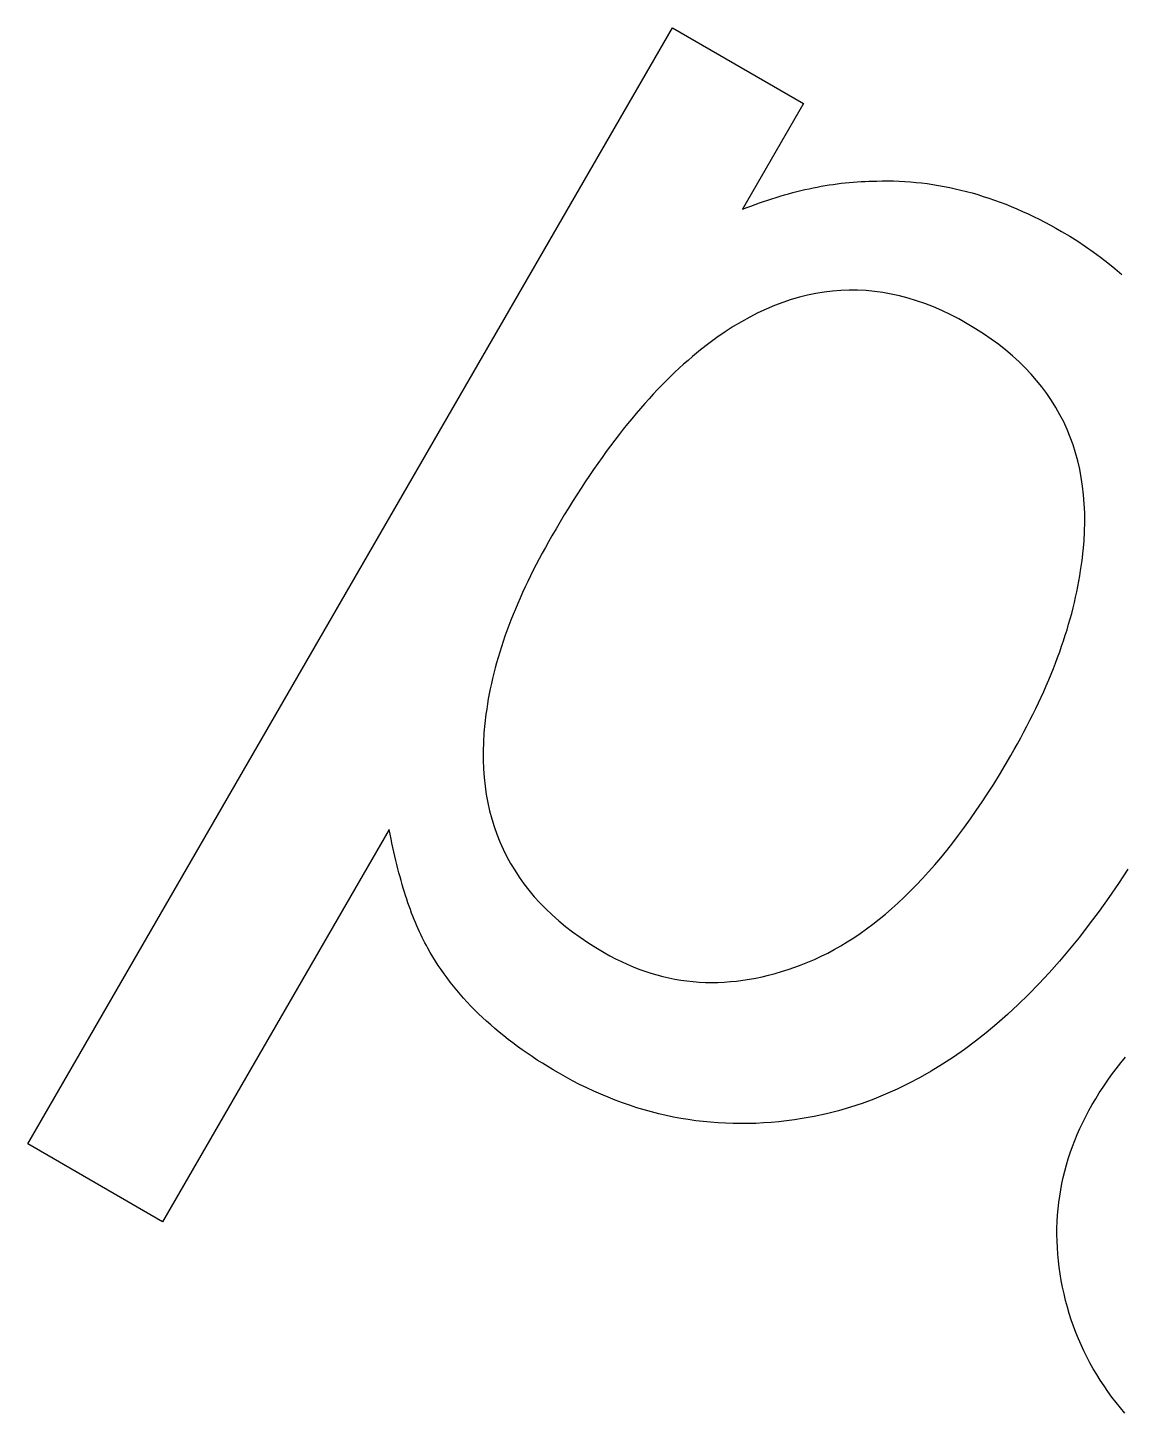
# Model space of a CAD drawing. Header units: metres. Extents: x -53 to 53, y -52 to 53.
# Drawn here: x 16.652 to 20.506, y 30.567 to 35.452 of the extents above; entities that cross this region are included whole.
import ezdxf

# ---------------------------------------------------------------- set-up
doc = ezdxf.new("R2010")
doc.units = ezdxf.units.M

msp = doc.modelspace()

# ---------------------------------------------------------------- linework, layer by layer
for p, q in [((16.6519, 31.5164), (18.9239, 35.4517)), ((18.9239, 35.4517), (19.3864, 35.1847)), ((19.3864, 35.1847), (19.1709, 34.8114)), ((19.3624, 34.8739), (19.3769, 34.8775)), ((19.3769, 34.8775), (19.3913, 34.8808)), ((19.3913, 34.8808), (19.4057, 34.884)), ((19.4057, 34.884), (19.42, 34.8871)), ((19.42, 34.8871), (19.4343, 34.8899)), ((19.4343, 34.8899), (19.4486, 34.8926)), ((19.4486, 34.8926), (19.4628, 34.8951)), ((19.4628, 34.8951), (19.477, 34.8974)), ((19.477, 34.8974), (19.4911, 34.8995)), ((19.4911, 34.8995), (19.5052, 34.9014)), ((19.5052, 34.9014), (19.5193, 34.9032)), ((19.5193, 34.9032), (19.5333, 34.9048)), ((19.5333, 34.9048), (19.5473, 34.9062)), ((19.5473, 34.9062), (19.5613, 34.9075)), ((19.5613, 34.9075), (19.5752, 34.9085)), ((19.5752, 34.9085), (19.589, 34.9094)), ((19.589, 34.9094), (19.6029, 34.9101)), ((19.6029, 34.9101), (19.6167, 34.9106)), ((19.6167, 34.9106), (19.6304, 34.911)), ((19.6304, 34.911), (19.6441, 34.9111)), ((19.6441, 34.9111), (19.6639, 34.9115)), ((19.6639, 34.9115), (19.6837, 34.9116)), ((19.6837, 34.9116), (19.7035, 34.9113)), ((19.7035, 34.9113), (19.7233, 34.9106)), ((19.7233, 34.9106), (19.7431, 34.9096)), ((19.7431, 34.9096), (19.7629, 34.9082)), ((19.7629, 34.9082), (19.7827, 34.9065)), ((19.7827, 34.9065), (19.8024, 34.9043)), ((19.8024, 34.9043), (19.8222, 34.9019)), ((19.8222, 34.9019), (19.842, 34.899)), ((19.842, 34.899), (19.8617, 34.8958)), ((19.8617, 34.8958), (19.8815, 34.8923)), ((19.8815, 34.8923), (19.9013, 34.8883)), ((19.9013, 34.8883), (19.921, 34.884)), ((19.921, 34.884), (19.9408, 34.8794)), ((19.9408, 34.8794), (19.9605, 34.8744)), ((19.2157, 34.8285), (19.2305, 34.8338)), ((19.2305, 34.8338), (19.2453, 34.839)), ((19.2453, 34.839), (19.2601, 34.844)), ((19.2601, 34.844), (19.2748, 34.8488)), ((19.2748, 34.8488), (19.2895, 34.8534)), ((19.2895, 34.8534), (19.3042, 34.8579)), ((19.3042, 34.8579), (19.3188, 34.8622)), ((19.3188, 34.8622), (19.3334, 34.8663)), ((19.3334, 34.8663), (19.3479, 34.8702)), ((19.3479, 34.8702), (19.3624, 34.8739)), ((19.9605, 34.8744), (19.9802, 34.869)), ((19.9802, 34.869), (20, 34.8632)), ((20, 34.8632), (20.0197, 34.8571)), ((20.0197, 34.8571), (20.0394, 34.8507)), ((20.0394, 34.8507), (20.0592, 34.8438)), ((20.0592, 34.8438), (20.0789, 34.8367)), ((20.0789, 34.8367), (20.0986, 34.8291)), ((20.0986, 34.8291), (20.1183, 34.8212)), ((19.1709, 34.8114), (19.1858, 34.8173)), ((19.1858, 34.8173), (19.2008, 34.823)), ((19.2008, 34.823), (19.2157, 34.8285)), ((20.1183, 34.8212), (20.138, 34.8129)), ((20.138, 34.8129), (20.1578, 34.8042)), ((20.1578, 34.8042), (20.1775, 34.7953)), ((20.1775, 34.7953), (20.1972, 34.7859)), ((20.1972, 34.7859), (20.2169, 34.7762)), ((20.2169, 34.7762), (20.2366, 34.7661)), ((20.2366, 34.7661), (20.2562, 34.7556)), ((20.2562, 34.7556), (20.2759, 34.7448)), ((20.2759, 34.7448), (20.2956, 34.7336)), ((20.2956, 34.7336), (20.3245, 34.7165)), ((20.3245, 34.7165), (20.3527, 34.6989)), ((20.3527, 34.6989), (20.3802, 34.6807)), ((20.3802, 34.6807), (20.4071, 34.662)), ((20.4071, 34.662), (20.4333, 34.6428)), ((20.4333, 34.6428), (20.4588, 34.6231)), ((20.4588, 34.6231), (20.4837, 34.6029)), ((20.4837, 34.6029), (20.508, 34.5821)), ((19.3422, 34.4932), (19.313, 34.4834)), ((19.3714, 34.5018), (19.3422, 34.4932)), ((19.4006, 34.5091), (19.3714, 34.5018)), ((19.4299, 34.5151), (19.4006, 34.5091)), ((19.4592, 34.5199), (19.4299, 34.5151)), ((19.4886, 34.5234), (19.4592, 34.5199)), ((19.518, 34.5257), (19.4886, 34.5234)), ((19.5474, 34.5267), (19.518, 34.5257)), ((19.5769, 34.5264), (19.5474, 34.5267)), ((19.6064, 34.5249), (19.5769, 34.5264)), ((19.6359, 34.5221), (19.6064, 34.5249)), ((19.6655, 34.518), (19.6359, 34.5221)), ((19.6951, 34.5127), (19.6655, 34.518)), ((19.7248, 34.5061), (19.6951, 34.5127)), ((19.7545, 34.4983), (19.7248, 34.5061)), ((19.7842, 34.4892), (19.7545, 34.4983)), ((19.814, 34.4789), (19.7842, 34.4892)), ((19.2257, 34.4463), (19.1967, 34.4314)), ((19.2548, 34.4599), (19.2257, 34.4463)), ((19.2838, 34.4723), (19.2548, 34.4599)), ((19.313, 34.4834), (19.2838, 34.4723)), ((19.8438, 34.4672), (19.814, 34.4789)), ((19.8736, 34.4543), (19.8438, 34.4672)), ((19.9035, 34.4402), (19.8736, 34.4543)), ((19.9334, 34.4248), (19.9035, 34.4402)), ((19.1387, 34.3979), (19.1098, 34.3793)), ((19.1677, 34.4153), (19.1387, 34.3979)), ((19.1967, 34.4314), (19.1677, 34.4153)), ((19.9634, 34.4081), (19.9334, 34.4248)), ((19.9926, 34.3906), (19.9634, 34.4081)), ((20.0208, 34.3726), (19.9926, 34.3906)), ((19.0809, 34.3593), (19.0521, 34.3381)), ((19.1098, 34.3793), (19.0809, 34.3593)), ((20.048, 34.354), (20.0208, 34.3726)), ((20.074, 34.3348), (20.048, 34.354)), ((18.9945, 34.292), (18.9791, 34.2788)), ((19.0233, 34.3157), (18.9945, 34.292)), ((19.0521, 34.3381), (19.0233, 34.3157)), ((20.099, 34.3151), (20.074, 34.3348)), ((20.1229, 34.2948), (20.099, 34.3151)), ((20.1458, 34.274), (20.1229, 34.2948)), ((18.9484, 34.2513), (18.933, 34.237)), ((18.9637, 34.2652), (18.9484, 34.2513)), ((18.9791, 34.2788), (18.9637, 34.2652)), ((20.1675, 34.2526), (20.1458, 34.274)), ((20.1882, 34.2307), (20.1675, 34.2526)), ((18.9025, 34.2072), (18.8872, 34.1918)), ((18.9177, 34.2223), (18.9025, 34.2072)), ((18.933, 34.237), (18.9177, 34.2223)), ((20.2078, 34.2082), (20.1882, 34.2307)), ((20.2264, 34.1852), (20.2078, 34.2082)), ((18.8568, 34.1599), (18.8416, 34.1433)), ((18.872, 34.176), (18.8568, 34.1599)), ((18.8872, 34.1918), (18.872, 34.176)), ((20.2438, 34.1616), (20.2264, 34.1852)), ((20.2602, 34.1375), (20.2438, 34.1616)), ((18.8113, 34.1091), (18.7962, 34.0914)), ((18.8264, 34.1264), (18.8113, 34.1091)), ((18.8416, 34.1433), (18.8264, 34.1264)), ((20.2756, 34.1127), (20.2602, 34.1375)), ((20.2898, 34.0875), (20.2756, 34.1127)), ((18.766, 34.055), (18.751, 34.0362)), ((18.7811, 34.0734), (18.766, 34.055)), ((18.7962, 34.0914), (18.7811, 34.0734)), ((20.303, 34.0617), (20.2898, 34.0875)), ((20.3151, 34.0353), (20.303, 34.0617)), ((18.736, 34.0171), (18.721, 33.9976)), ((18.751, 34.0362), (18.736, 34.0171)), ((20.3261, 34.0084), (20.3151, 34.0353)), ((20.3361, 33.9809), (20.3261, 34.0084)), ((18.6911, 33.9574), (18.6762, 33.9367)), ((18.706, 33.9777), (18.6911, 33.9574)), ((18.721, 33.9976), (18.706, 33.9777)), ((20.3449, 33.9528), (20.3361, 33.9809)), ((20.3528, 33.9242), (20.3449, 33.9528)), ((18.6613, 33.9157), (18.6464, 33.8943)), ((18.6762, 33.9367), (18.6613, 33.9157)), ((20.3595, 33.8951), (20.3528, 33.9242)), ((18.6316, 33.8726), (18.6168, 33.8504)), ((18.6464, 33.8943), (18.6316, 33.8726)), ((20.3651, 33.8654), (20.3595, 33.8951)), ((20.3697, 33.8351), (20.3651, 33.8654)), ((18.5872, 33.8051), (18.5725, 33.7818)), ((18.602, 33.8279), (18.5872, 33.8051)), ((18.6168, 33.8504), (18.602, 33.8279)), ((20.3732, 33.8043), (20.3697, 33.8351)), ((20.3757, 33.773), (20.3732, 33.8043)), ((18.5578, 33.7582), (18.5431, 33.7342)), ((18.5725, 33.7818), (18.5578, 33.7582)), ((20.3771, 33.741), (20.3757, 33.773)), ((18.5284, 33.7098), (18.5138, 33.6851)), ((18.5431, 33.7342), (18.5284, 33.7098)), ((20.3766, 33.6755), (20.3773, 33.7086)), ((20.3773, 33.7086), (20.3771, 33.741)), ((18.4991, 33.66), (18.4875, 33.6397)), ((18.5138, 33.6851), (18.4991, 33.66)), ((20.3747, 33.6419), (20.3766, 33.6755)), ((18.4762, 33.6194), (18.4652, 33.5993)), ((18.4875, 33.6397), (18.4762, 33.6194)), ((20.3678, 33.5731), (20.3718, 33.6078)), ((20.3718, 33.6078), (20.3747, 33.6419)), ((18.4439, 33.5592), (18.4337, 33.5393)), ((18.4544, 33.5792), (18.4439, 33.5592)), ((18.4652, 33.5993), (18.4544, 33.5792)), ((20.3627, 33.5378), (20.3678, 33.5731)), ((18.4239, 33.5194), (18.4143, 33.4997)), ((18.4337, 33.5393), (18.4239, 33.5194)), ((20.3566, 33.5006), (20.3598, 33.5193)), ((20.3598, 33.5193), (20.3627, 33.5378)), ((18.4049, 33.48), (18.3959, 33.4604)), ((18.4143, 33.4997), (18.4049, 33.48)), ((20.3452, 33.4442), (20.3493, 33.4631)), ((20.3493, 33.4631), (20.3531, 33.4819)), ((20.3531, 33.4819), (20.3566, 33.5006)), ((18.3787, 33.4214), (18.3705, 33.4021)), ((18.3871, 33.4409), (18.3787, 33.4214)), ((18.3959, 33.4604), (18.3871, 33.4409)), ((20.3362, 33.4062), (20.3409, 33.4252)), ((20.3409, 33.4252), (20.3452, 33.4442)), ((18.355, 33.3636), (18.3477, 33.3445)), ((18.3626, 33.3828), (18.355, 33.3636)), ((18.3705, 33.4021), (18.3626, 33.3828)), ((20.3206, 33.3487), (20.3261, 33.368)), ((20.3261, 33.368), (20.3313, 33.3871)), ((20.3313, 33.3871), (20.3362, 33.4062)), ((18.3406, 33.3255), (18.3339, 33.3065)), ((18.3477, 33.3445), (18.3406, 33.3255)), ((20.3088, 33.31), (20.3149, 33.3294)), ((20.3149, 33.3294), (20.3206, 33.3487)), ((18.3213, 33.2688), (18.3154, 33.2501)), ((18.3274, 33.2876), (18.3213, 33.2688)), ((18.3339, 33.3065), (18.3274, 33.2876)), ((20.289, 33.2514), (20.2959, 33.271)), ((20.2959, 33.271), (20.3025, 33.2905)), ((20.3025, 33.2905), (20.3088, 33.31)), ((18.3098, 33.2315), (18.3044, 33.213)), ((18.3154, 33.2501), (18.3098, 33.2315)), ((20.2744, 33.2119), (20.2818, 33.2317)), ((20.2818, 33.2317), (20.289, 33.2514)), ((18.2947, 33.1761), (18.2902, 33.1578)), ((18.2994, 33.1945), (18.2947, 33.1761)), ((18.3044, 33.213), (18.2994, 33.1945)), ((20.2503, 33.1521), (20.2586, 33.1721)), ((20.2586, 33.1721), (20.2666, 33.1921)), ((20.2666, 33.1921), (20.2744, 33.2119)), ((18.2822, 33.1214), (18.2785, 33.1034)), ((18.286, 33.1396), (18.2822, 33.1214)), ((18.2902, 33.1578), (18.286, 33.1396)), ((20.2328, 33.112), (20.2417, 33.1321)), ((20.2417, 33.1321), (20.2503, 33.1521)), ((18.2752, 33.0854), (18.2722, 33.0675)), ((18.2785, 33.1034), (18.2752, 33.0854)), ((20.2045, 33.0511), (20.2142, 33.0714)), ((20.2142, 33.0714), (20.2237, 33.0917)), ((20.2237, 33.0917), (20.2328, 33.112)), ((18.267, 33.0319), (18.263, 32.9984)), ((18.2695, 33.0497), (18.267, 33.0319)), ((18.2722, 33.0675), (18.2695, 33.0497)), ((20.1842, 33.0101), (20.1945, 33.0306)), ((20.1945, 33.0306), (20.2045, 33.0511)), ((18.263, 32.9984), (18.2599, 32.9654)), ((20.1628, 32.9689), (20.1737, 32.9895)), ((20.1737, 32.9895), (20.1842, 33.0101)), ((18.258, 32.9329), (18.257, 32.9009)), ((18.2599, 32.9654), (18.258, 32.9329)), ((20.1286, 32.9065), (20.1403, 32.9274)), ((20.1403, 32.9274), (20.1517, 32.9482)), ((20.1517, 32.9482), (20.1628, 32.9689)), ((18.257, 32.9009), (18.2571, 32.8694)), ((20.0966, 32.8514), (20.1166, 32.8855)), ((20.1166, 32.8855), (20.1286, 32.9065)), ((18.2571, 32.8694), (18.2583, 32.8385)), ((18.2583, 32.8385), (18.2605, 32.808)), ((20.0765, 32.8179), (20.0966, 32.8514)), ((18.2605, 32.808), (18.2637, 32.778)), ((18.2637, 32.778), (18.268, 32.7485)), ((20.036, 32.7534), (20.0563, 32.7853)), ((20.0563, 32.7853), (20.0765, 32.8179)), ((18.268, 32.7485), (18.2733, 32.7195)), ((20.0156, 32.7223), (20.036, 32.7534)), ((18.2733, 32.7195), (18.2797, 32.691)), ((18.2797, 32.691), (18.2871, 32.663)), ((19.9745, 32.6623), (19.9951, 32.6919)), ((19.9951, 32.6919), (20.0156, 32.7223)), ((18.2871, 32.663), (18.2956, 32.6355)), ((18.2956, 32.6355), (18.3051, 32.6086)), ((19.9329, 32.6053), (19.9537, 32.6334)), ((19.9537, 32.6334), (19.9745, 32.6623)), ((17.9258, 32.625), (17.1273, 31.2419)), ((17.929, 32.6087), (17.9258, 32.625)), ((17.9323, 32.5927), (17.929, 32.6087)), ((17.9355, 32.5769), (17.9323, 32.5927)), ((18.3051, 32.6086), (18.3156, 32.5821)), ((18.3156, 32.5821), (18.3271, 32.5561)), ((19.912, 32.5779), (19.9329, 32.6053)), ((17.9389, 32.5613), (17.9355, 32.5769)), ((17.9423, 32.5459), (17.9389, 32.5613)), ((17.9458, 32.5308), (17.9423, 32.5459)), ((18.3271, 32.5561), (18.3398, 32.5306)), ((19.8698, 32.5255), (19.8909, 32.5513)), ((19.8909, 32.5513), (19.912, 32.5779)), ((17.9493, 32.5159), (17.9458, 32.5308)), ((17.9529, 32.5012), (17.9493, 32.5159)), ((17.9565, 32.4867), (17.9529, 32.5012)), ((17.9603, 32.4725), (17.9565, 32.4867)), ((18.3398, 32.5306), (18.3534, 32.5056)), ((18.3534, 32.5056), (18.3681, 32.4812)), ((19.8272, 32.4761), (19.8486, 32.5004)), ((19.8486, 32.5004), (19.8698, 32.5255)), ((20.5292, 32.4855), (20.4957, 32.4346)), ((17.964, 32.4585), (17.9603, 32.4725)), ((17.9679, 32.4447), (17.964, 32.4585)), ((17.9717, 32.4311), (17.9679, 32.4447)), ((18.3681, 32.4812), (18.3839, 32.4572)), ((18.3839, 32.4572), (18.4007, 32.4337)), ((19.7842, 32.4297), (19.8058, 32.4525)), ((19.8058, 32.4525), (19.8272, 32.4761)), ((17.9757, 32.4178), (17.9717, 32.4311)), ((17.9797, 32.4046), (17.9757, 32.4178)), ((17.9838, 32.3918), (17.9797, 32.4046)), ((17.9879, 32.3791), (17.9838, 32.3918)), ((18.4007, 32.4337), (18.4185, 32.4107)), ((18.4185, 32.4107), (18.4374, 32.3882)), ((18.4374, 32.3882), (18.4573, 32.3663)), ((19.7189, 32.3658), (19.7408, 32.3863)), ((19.7408, 32.3863), (19.7625, 32.4076)), ((19.7625, 32.4076), (19.7842, 32.4297)), ((20.4957, 32.4346), (20.4619, 32.3852)), ((17.9921, 32.3666), (17.9879, 32.3791)), ((17.9963, 32.3544), (17.9921, 32.3666)), ((18.0006, 32.3424), (17.9963, 32.3544)), ((18.005, 32.3306), (18.0006, 32.3424)), ((18.4573, 32.3663), (18.4782, 32.3448)), ((18.4782, 32.3448), (18.5002, 32.3238)), ((19.6749, 32.3269), (19.6969, 32.346)), ((19.6969, 32.346), (19.7189, 32.3658)), ((20.4619, 32.3852), (20.4277, 32.3373)), ((18.0094, 32.3191), (18.005, 32.3306)), ((18.0139, 32.3078), (18.0094, 32.3191)), ((18.0184, 32.2967), (18.0139, 32.3078)), ((18.0231, 32.2858), (18.0184, 32.2967)), ((18.5002, 32.3238), (18.5233, 32.3034)), ((18.5233, 32.3034), (18.5473, 32.2834)), ((19.608, 32.2743), (19.6304, 32.2911)), ((19.6304, 32.2911), (19.6526, 32.3086)), ((19.6526, 32.3086), (19.6749, 32.3269)), ((20.3932, 32.2909), (20.3584, 32.246)), ((20.4277, 32.3373), (20.3932, 32.2909)), ((18.0277, 32.2751), (18.0231, 32.2858)), ((18.0324, 32.2647), (18.0277, 32.2751)), ((18.0372, 32.2545), (18.0324, 32.2647)), ((18.0421, 32.2445), (18.0372, 32.2545)), ((18.047, 32.2348), (18.0421, 32.2445)), ((18.5473, 32.2834), (18.5725, 32.2639)), ((18.5725, 32.2639), (18.5986, 32.245)), ((18.5986, 32.245), (18.6258, 32.2265)), ((19.5402, 32.2285), (19.5629, 32.243)), ((19.5629, 32.243), (19.5855, 32.2583)), ((19.5855, 32.2583), (19.608, 32.2743)), ((20.3584, 32.246), (20.3232, 32.2026)), ((18.0519, 32.2253), (18.047, 32.2348)), ((18.0569, 32.216), (18.0519, 32.2253)), ((18.062, 32.2069), (18.0569, 32.216)), ((18.0707, 32.1914), (18.062, 32.2069)), ((18.0798, 32.1761), (18.0707, 32.1914)), ((18.6258, 32.2265), (18.6541, 32.2085)), ((18.6541, 32.2085), (18.6834, 32.1911)), ((18.6834, 32.1911), (18.7036, 32.1798)), ((19.4715, 32.1896), (19.4945, 32.2018)), ((19.4945, 32.2018), (19.5174, 32.2148)), ((19.5174, 32.2148), (19.5402, 32.2285)), ((20.3232, 32.2026), (20.2878, 32.1606)), ((18.0891, 32.161), (18.0798, 32.1761)), ((18.0988, 32.1459), (18.0891, 32.161)), ((18.1089, 32.131), (18.0988, 32.1459)), ((18.7036, 32.1798), (18.7239, 32.1691)), ((18.7239, 32.1691), (18.7443, 32.1591)), ((18.7443, 32.1591), (18.7648, 32.1497)), ((18.7648, 32.1497), (18.7854, 32.1409)), ((19.3552, 32.1395), (19.3784, 32.1481)), ((19.3784, 32.1481), (19.4017, 32.1574)), ((19.4017, 32.1574), (19.4251, 32.1673)), ((19.4251, 32.1673), (19.4483, 32.1781)), ((19.4483, 32.1781), (19.4715, 32.1896)), ((20.2878, 32.1606), (20.252, 32.1202)), ((18.1192, 32.1162), (18.1089, 32.131)), ((18.1299, 32.1016), (18.1192, 32.1162)), ((18.1409, 32.0871), (18.1299, 32.1016)), ((18.7854, 32.1409), (18.806, 32.1329)), ((18.806, 32.1329), (18.8268, 32.1254)), ((18.8268, 32.1254), (18.8477, 32.1186)), ((18.8477, 32.1186), (18.8687, 32.1124)), ((18.8687, 32.1124), (18.8898, 32.1069)), ((18.8898, 32.1069), (18.911, 32.102)), ((18.911, 32.102), (18.9323, 32.0978)), ((18.9323, 32.0978), (18.9536, 32.0942)), ((18.9536, 32.0942), (18.9751, 32.0912)), ((19.1505, 32.0908), (19.1728, 32.0936)), ((19.1728, 32.0936), (19.1953, 32.0971)), ((19.1953, 32.0971), (19.2178, 32.1012)), ((19.2178, 32.1012), (19.2405, 32.106)), ((19.2405, 32.106), (19.2632, 32.1114)), ((19.2632, 32.1114), (19.2861, 32.1174)), ((19.2861, 32.1174), (19.309, 32.1241)), ((19.309, 32.1241), (19.332, 32.1315)), ((19.332, 32.1315), (19.3552, 32.1395)), ((20.252, 32.1202), (20.2158, 32.0812)), ((18.1522, 32.0727), (18.1409, 32.0871)), ((18.1639, 32.0584), (18.1522, 32.0727)), ((18.1759, 32.0443), (18.1639, 32.0584)), ((18.1882, 32.0303), (18.1759, 32.0443)), ((18.9751, 32.0912), (18.9967, 32.0889)), ((18.9967, 32.0889), (19.0184, 32.0872)), ((19.0184, 32.0872), (19.0401, 32.0862)), ((19.0401, 32.0862), (19.062, 32.0858)), ((19.062, 32.0858), (19.084, 32.0861)), ((19.084, 32.0861), (19.106, 32.087)), ((19.106, 32.087), (19.1282, 32.0886)), ((19.1282, 32.0886), (19.1505, 32.0908)), ((20.2158, 32.0812), (20.1794, 32.0437)), ((18.2009, 32.0164), (18.1882, 32.0303)), ((18.2138, 32.0027), (18.2009, 32.0164)), ((18.2271, 31.9891), (18.2138, 32.0027)), ((20.1426, 32.0077), (20.1054, 31.9732)), ((20.1794, 32.0437), (20.1426, 32.0077)), ((18.2407, 31.9756), (18.2271, 31.9891)), ((18.2547, 31.9623), (18.2407, 31.9756)), ((18.269, 31.9491), (18.2547, 31.9623)), ((18.2836, 31.936), (18.269, 31.9491)), ((20.1054, 31.9732), (20.068, 31.9401)), ((18.2985, 31.923), (18.2836, 31.936)), ((18.3138, 31.9102), (18.2985, 31.923)), ((18.3294, 31.8975), (18.3138, 31.9102)), ((20.0302, 31.9086), (19.9921, 31.8785)), ((20.068, 31.9401), (20.0302, 31.9086)), ((18.3453, 31.885), (18.3294, 31.8975)), ((18.3616, 31.8726), (18.3453, 31.885)), ((18.3782, 31.8602), (18.3616, 31.8726)), ((18.3951, 31.8481), (18.3782, 31.8602)), ((19.9537, 31.8499), (19.9149, 31.8228)), ((19.9921, 31.8785), (19.9537, 31.8499)), ((18.4123, 31.8361), (18.3951, 31.8481)), ((18.4299, 31.8242), (18.4123, 31.8361)), ((18.4477, 31.8124), (18.4299, 31.8242)), ((18.466, 31.8008), (18.4477, 31.8124)), ((18.4845, 31.7892), (18.466, 31.8008)), ((19.9149, 31.8228), (19.8758, 31.7972)), ((20.4879, 31.7811), (20.5041, 31.802)), ((20.5041, 31.802), (20.5205, 31.8223)), ((18.5034, 31.7779), (18.4845, 31.7892)), ((18.5226, 31.7666), (18.5034, 31.7779)), ((18.5473, 31.7527), (18.5226, 31.7666)), ((18.5721, 31.7393), (18.5473, 31.7527)), ((19.8364, 31.7731), (19.7967, 31.7505)), ((19.8758, 31.7972), (19.8364, 31.7731)), ((20.4561, 31.7375), (20.4719, 31.7596)), ((20.4719, 31.7596), (20.4879, 31.7811)), ((18.597, 31.7265), (18.5721, 31.7393)), ((18.6219, 31.7142), (18.597, 31.7265)), ((18.647, 31.7025), (18.6219, 31.7142)), ((18.6721, 31.6914), (18.647, 31.7025)), ((19.7162, 31.7097), (19.6755, 31.6915)), ((19.7566, 31.7293), (19.7162, 31.7097)), ((19.7967, 31.7505), (19.7566, 31.7293)), ((20.4287, 31.6965), (20.4421, 31.7171)), ((20.4421, 31.7171), (20.4561, 31.7375)), ((18.6973, 31.6808), (18.6721, 31.6914)), ((18.7225, 31.6709), (18.6973, 31.6808)), ((18.7479, 31.6614), (18.7225, 31.6709)), ((18.7734, 31.6526), (18.7479, 31.6614)), ((19.593, 31.6595), (19.5513, 31.6458)), ((19.6344, 31.6748), (19.593, 31.6595)), ((19.6755, 31.6915), (19.6344, 31.6748)), ((20.3919, 31.6343), (20.4035, 31.6551)), ((20.4035, 31.6551), (20.4158, 31.6759)), ((20.4158, 31.6759), (20.4287, 31.6965)), ((18.7989, 31.6443), (18.7734, 31.6526)), ((18.8245, 31.6366), (18.7989, 31.6443)), ((18.8502, 31.6294), (18.8245, 31.6366)), ((18.876, 31.6229), (18.8502, 31.6294)), ((18.9018, 31.6169), (18.876, 31.6229)), ((18.9278, 31.6114), (18.9018, 31.6169)), ((18.9538, 31.6066), (18.9278, 31.6114)), ((18.9799, 31.6022), (18.9538, 31.6066)), ((19.3812, 31.6058), (19.3539, 31.6015)), ((19.4242, 31.6135), (19.3812, 31.6058)), ((19.4669, 31.6228), (19.4242, 31.6135)), ((19.5093, 31.6336), (19.4669, 31.6228)), ((19.5513, 31.6458), (19.5093, 31.6336)), ((20.3702, 31.5923), (20.3807, 31.6134)), ((20.3807, 31.6134), (20.3919, 31.6343)), ((19.0061, 31.5985), (18.9799, 31.6022)), ((19.0323, 31.5953), (19.0061, 31.5985)), ((19.0587, 31.5927), (19.0323, 31.5953)), ((19.0851, 31.5907), (19.0587, 31.5927)), ((19.1116, 31.5892), (19.0851, 31.5907)), ((19.1382, 31.5883), (19.1116, 31.5892)), ((19.1649, 31.588), (19.1382, 31.5883)), ((19.1916, 31.5882), (19.1649, 31.588)), ((19.2185, 31.589), (19.1916, 31.5882)), ((19.2454, 31.5904), (19.2185, 31.589)), ((19.2724, 31.5923), (19.2454, 31.5904)), ((19.2995, 31.5948), (19.2724, 31.5923)), ((19.3266, 31.5979), (19.2995, 31.5948)), ((19.3539, 31.6015), (19.3266, 31.5979)), ((20.3509, 31.55), (20.3603, 31.5712)), ((20.3603, 31.5712), (20.3702, 31.5923)), ((17.1273, 31.2419), (16.6519, 31.5164)), ((20.3262, 31.4857), (20.3339, 31.5072)), ((20.3339, 31.5072), (20.3421, 31.5286)), ((20.3421, 31.5286), (20.3509, 31.55)), ((20.3127, 31.4423), (20.3192, 31.4641)), ((20.3192, 31.4641), (20.3262, 31.4857)), ((20.3014, 31.3986), (20.3067, 31.4205)), ((20.3067, 31.4205), (20.3127, 31.4423)), ((20.2925, 31.3545), (20.2966, 31.3766)), ((20.2966, 31.3766), (20.3014, 31.3986)), ((20.2858, 31.31), (20.2889, 31.3323)), ((20.2889, 31.3323), (20.2925, 31.3545)), ((20.2802, 31.2425), (20.2815, 31.2651)), ((20.2815, 31.2651), (20.2834, 31.2876)), ((20.2834, 31.2876), (20.2858, 31.31)), ((20.2794, 31.197), (20.2795, 31.2198)), ((20.2795, 31.2198), (20.2802, 31.2425)), ((20.2798, 31.1741), (20.2794, 31.197)), ((20.2808, 31.1512), (20.2798, 31.1741)), ((20.2824, 31.1281), (20.2808, 31.1512)), ((20.2846, 31.1049), (20.2824, 31.1281)), ((20.2874, 31.0816), (20.2846, 31.1049)), ((20.2907, 31.0582), (20.2874, 31.0816)), ((20.2946, 31.0348), (20.2907, 31.0582)), ((20.2991, 31.0112), (20.2946, 31.0348)), ((20.3042, 30.9877), (20.2991, 31.0112)), ((20.3098, 30.9644), (20.3042, 30.9877)), ((20.316, 30.9413), (20.3098, 30.9644)), ((20.3227, 30.9185), (20.316, 30.9413)), ((20.3299, 30.8959), (20.3227, 30.9185)), ((20.3377, 30.8736), (20.3299, 30.8959)), ((20.346, 30.8515), (20.3377, 30.8736)), ((20.3549, 30.8296), (20.346, 30.8515)), ((20.3643, 30.808), (20.3549, 30.8296)), ((20.3743, 30.7866), (20.3643, 30.808)), ((20.3847, 30.7655), (20.3743, 30.7866)), ((20.3957, 30.7445), (20.3847, 30.7655)), ((20.4073, 30.7238), (20.3957, 30.7445)), ((20.4194, 30.7034), (20.4073, 30.7238)), ((20.432, 30.6832), (20.4194, 30.7034)), ((20.4452, 30.6632), (20.432, 30.6832)), ((20.4589, 30.6435), (20.4452, 30.6632)), ((20.4731, 30.624), (20.4589, 30.6435)), ((20.4879, 30.6047), (20.4731, 30.624)), ((20.5032, 30.5857), (20.4879, 30.6047)), ((20.5191, 30.5669), (20.5032, 30.5857))]:
    msp.add_line(p, q)

doc.saveas('drawing.dxf')
